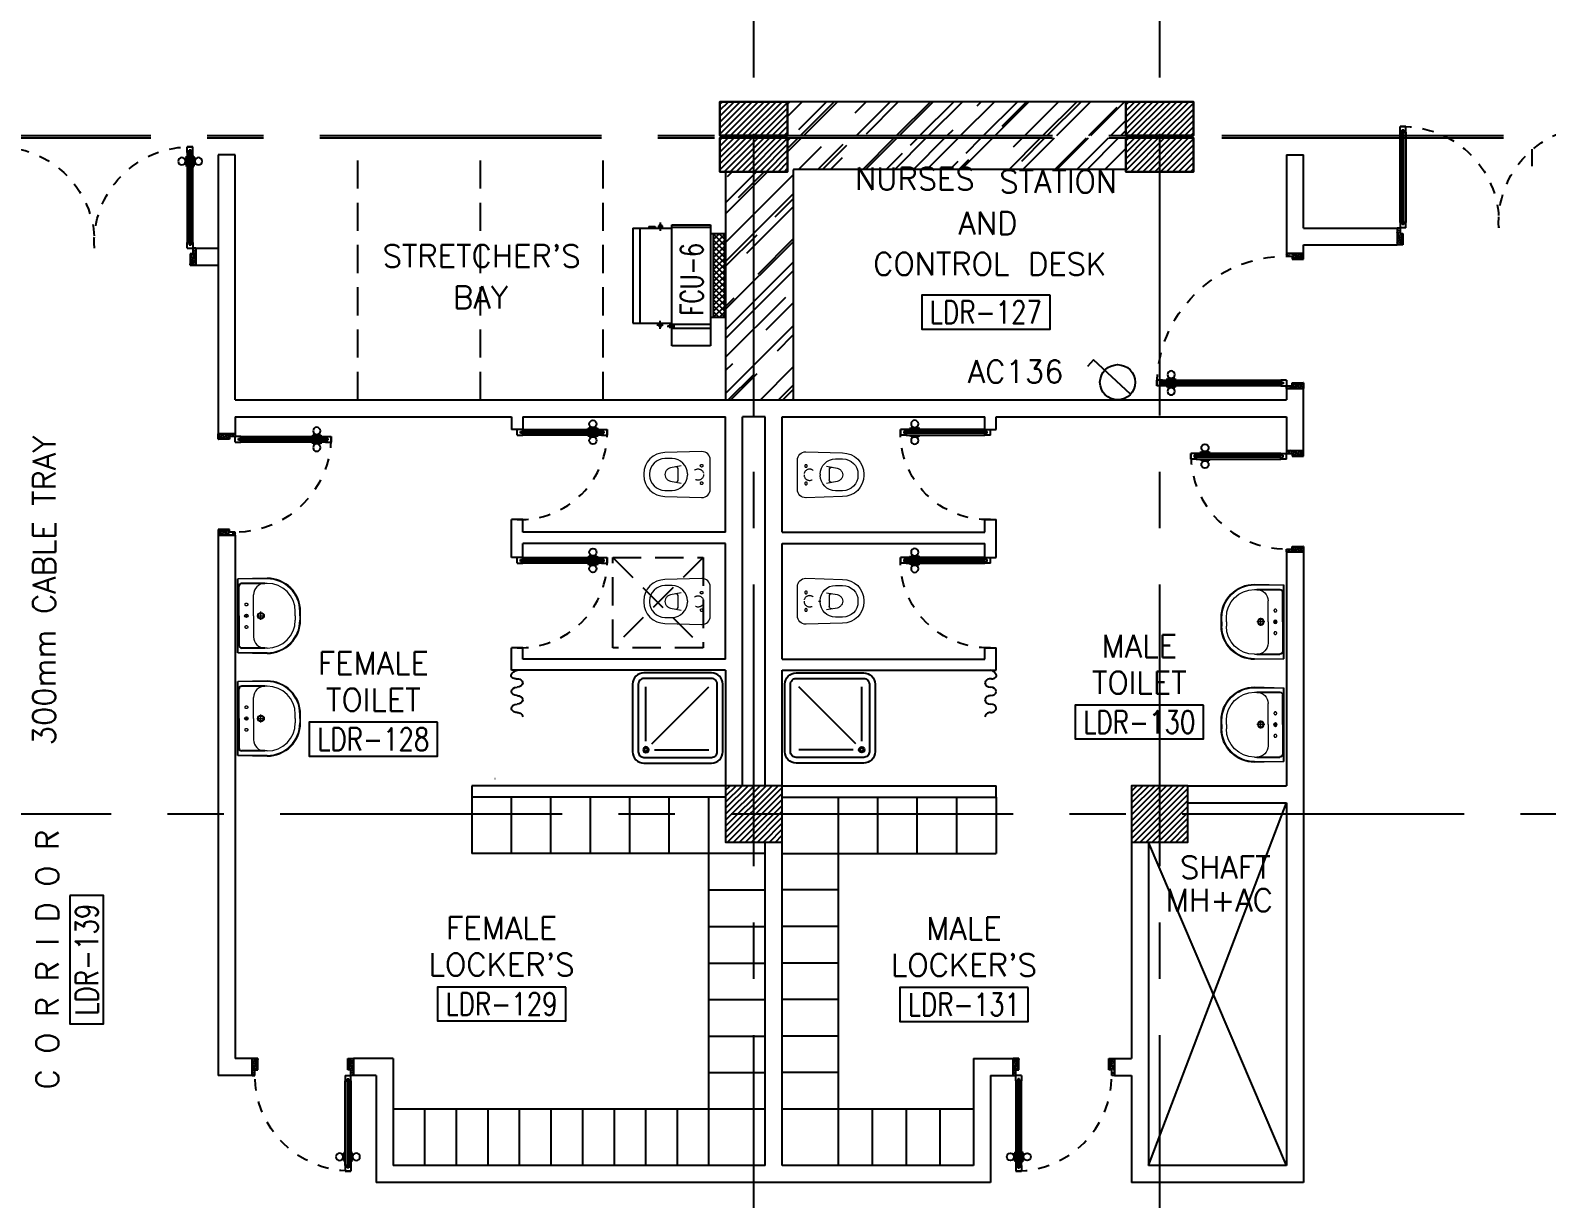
# Model space of a CAD drawing. Extents: x -0.4 to 91.9, y -1.1 to 78.4.
# Drawn here: x 18.13 to 31.58, y 23.94 to 34.3 of the extents above; entities that cross this region are included whole.
import ezdxf
from ezdxf.enums import TextEntityAlignment as Align

# ---------------------------------------------------------------- set-up
doc = ezdxf.new("R2010")
doc.units = 0
doc.header["$MEASUREMENT"] = 0
for name, pattern in [('CENTERX2', [4, 2.5, -0.5, 0.5, -0.5]), ('DASHED', [0.75, 0.5, -0.25]), ('HIDDEN', [0.375, 0.25, -0.125]), ('HIDDEN2', [0.1875, 0.125, -0.0625])]:
    doc.linetypes.add(name, pattern=pattern)
doc.layers.get('0').update_dxf_attribs({"color": 11, "linetype": 'CONTINUOUS'})
for name, color, linetype in [('A-TILES', 11, 'CONTINUOUS'), ('AXES', 11, 'CENTERX2'), ('COL', 11, 'CONTINUOUS'), ('COUNTER', 11, 'CONTINUOUS'), ('CURT', 11, 'CONTINUOUS'), ('DOOR', 11, 'CONTINUOUS'), ('E-SOCKETS', 4, 'CONTINUOUS'), ('E-TRAY', 2, 'CONTINUOUS'), ('FCU', 7, 'CONTINUOUS'), ('FIX', 11, 'CONTINUOUS'), ('HAT', 11, 'CONTINUOUS'), ('Locker', 11, 'CONTINUOUS'), ('NON-MEDICAL', 11, 'CONTINUOUS'), ('RM-BOX', 11, 'CONTINUOUS'), ('RM-NAME', 11, 'CONTINUOUS'), ('RM-NO', 11, 'CONTINUOUS'), ('SHAFT', 11, 'CONTINUOUS'), ('TEXTN', 2, 'CONTINUOUS'), ('WALL', 11, 'CONTINUOUS')]:
    doc.layers.add(name, color=color, linetype=linetype)
doc.styles.add('ROMANS', font='ROMANS.shx', dxfattribs={"width": 0.6})

# ---------------------------------------------------------------- blocks, each defined once
blk = doc.blocks.new('RM1')
at = {"layer": 'RM-BOX'}
blk.add_lwpolyline([(570, -200), (-570, -200), (-570, -500), (570, -500)], close=True, dxfattribs=at)
at = {"layer": 'RM-NAME', "style": 'ROMANS'}
for tag, p in [('ROOMNAME1', (0, 324)), ('ROOMNAME2', (0, 0))]:
    blk.add_attdef(tag, text='', height=200, dxfattribs=at).set_placement(p, align=Align.MIDDLE)
at = {"layer": 'RM-NO', "style": 'ROMANS', "width": 0.8}
blk.add_attdef('ROOMNO', text='', height=200, dxfattribs=at).set_placement((0, -350), align=Align.MIDDLE)
blk = doc.blocks.new('*X72')
at = {"color": 0}
for p, q in [((42139, 139879), (42610, 140350)), ((42139, 139932), (42557, 140350)), ((42139, 139985), (42504, 140350)), ((42139, 140038), (42451, 140350)), ((42139, 140091), (42398, 140350)), ((42139, 140144), (42345, 140350)), ((42139, 140197), (42292, 140350)), ((42139, 140250), (42239, 140350)), ((42139, 140303), (42186, 140350)), ((42163, 139850), (42639, 140326)), ((42216, 139850), (42639, 140273)), ((42269, 139850), (42639, 140220)), ((42322, 139850), (42639, 140167)), ((42375, 139850), (42639, 140114)), ((42428, 139850), (42639, 140061)), ((42481, 139850), (42639, 140008)), ((42534, 139850), (42639, 139955)), ((42587, 139850), (42639, 139902))]:
    blk.add_line(p, q, dxfattribs=at)
blk = doc.blocks.new('*X71')
at = {"color": 0}
for p, q in [((38539, 139885), (39004, 140350)), ((38539, 139938), (38951, 140350)), ((38539, 139991), (38898, 140350)), ((38539, 140044), (38845, 140350)), ((38539, 140097), (38792, 140350)), ((38539, 140150), (38738, 140350)), ((38539, 140203), (38685, 140350)), ((38539, 140257), (38632, 140350)), ((38539, 140310), (38579, 140350)), ((38557, 139850), (39039, 140332)), ((38610, 139850), (39039, 140279)), ((38663, 139850), (39039, 140226)), ((38716, 139850), (39039, 140173)), ((38769, 139850), (39039, 140120)), ((38822, 139850), (39039, 140067)), ((38875, 139850), (39039, 140014)), ((38928, 139850), (39039, 139961)), ((38981, 139850), (39039, 139908)), ((39034, 139850), (39039, 139855))]:
    blk.add_line(p, q, dxfattribs=at)
blk = doc.blocks.new('COL50')
at = {"layer": 'COL'}
blk.add_lwpolyline([(-250, 250), (-250, -250), (250, -250), (250, 250)], close=True, dxfattribs=at)
blk = doc.blocks.new('A$C5C5B3FF0')
at = {"layer": 'CURT'}
for centre, major_axis, start_param, end_param in [((25, 356), (-79.1, 0), 3.926991, 4.390638), ((50, 300), (49.5, 0), 1.419382, 3.141593), ((50, 300), (50, 0), 3.141593, 4.712389), ((63, 366), (-39.1, 0), 1.419382, 3.463343), ((25, 356), (79.1, 0), 0.321751, 0.785398), ((50, 150), (50, 0), 1.570796, 3.141593), ((50, 150), (50, 0), 3.141593, 4.712389), ((50, 225), (-50, 0), 3.141593, 4.712389), ((50, 225), (50, 0), 4.712389, 6.283185), ((50, 0), (50, 0), 1.570796, 3.141593), ((50, 75), (50, 0), 0, 1.570796), ((50, 75), (-50, 0), 1.570796, 3.141593)]:
    blk.add_ellipse(centre, major_axis=major_axis, ratio=0.75, start_param=start_param, end_param=end_param, dxfattribs=at)
blk = doc.blocks.new('A$C272A55A0')
at = {"layer": 'DOOR', "color": 0, "linetype": 'ByBlock'}
for p, q in [((0, 900), (0, 1050)), ((50, 1050), (0, 1050)), ((25, 950), (50, 950)), ((25, 900), (25, 950)), ((50, 950), (50, 1050)), ((1750, 950), (1750, 1050)), ((1750, 1050), (1800, 1050)), ((1775, 950), (1750, 950)), ((1775, 900), (1775, 950)), ((1800, 1050), (1800, 900)), ((0, 900), (25, 900)), ((75, 900), (25, 900)), ((25, 850), (25, 900)), ((42, 850), (25, 850)), ((58, 870), (42, 870)), ((42, 870), (42, 850)), ((58, 850), (58, 870)), ((75, 850), (58, 850)), ((75, 900), (75, 850)), ((1725, 900), (1775, 900)), ((1725, 900), (1725, 850)), ((1725, 850), (1742, 850)), ((1742, 870), (1758, 870)), ((1742, 850), (1742, 870)), ((1758, 870), (1758, 850)), ((1758, 850), (1775, 850)), ((1800, 900), (1775, 900)), ((1775, 850), (1775, 900)), ((1718, 160), (1709, 160)), ((1709, 95), (1709, 160)), ((1725, 173), (1718, 173)), ((1718, 173), (1718, 83)), ((1718, 95), (1718, 160)), ((1775, 173), (1782, 173)), ((1782, 173), (1782, 83)), ((1782, 160), (1791, 160)), ((1782, 95), (1782, 160)), ((1791, 95), (1791, 160)), ((25, 50), (42, 50)), ((25, 50), (25, 0)), ((25, 0), (75, 0)), ((75, 0), (25, 0)), ((42, 50), (42, 30)), ((42, 30), (58, 30)), ((58, 50), (75, 50)), ((58, 50), (58, 30)), ((75, 50), (75, 0)), ((1718, 95), (1709, 95)), ((1725, 83), (1718, 83)), ((1742, 50), (1725, 50)), ((1725, 50), (1725, 0)), ((1775, 0), (1725, 0)), ((1725, 0), (1775, 0)), ((1742, 50), (1742, 30)), ((1758, 30), (1742, 30)), ((1775, 50), (1758, 50)), ((1758, 50), (1758, 30)), ((1775, 83), (1782, 83)), ((1775, 50), (1775, 0)), ((1782, 95), (1791, 95))]:
    blk.add_line(p, q, dxfattribs=at)
at = {"layer": 'DOOR', "color": 9, "linetype": 'ByBlock'}
for p, q in [((50, 1050), (0, 1010)), ((50, 1050), (0, 937)), ((50, 1050), (37, 950)), ((1750, 1050), (1800, 1010)), ((1750, 1050), (1800, 937)), ((1750, 1050), (1763, 950))]:
    blk.add_line(p, q, dxfattribs=at)
at = {"layer": 'DOOR', "linetype": 'ByBlock'}
for p, q in [((25, 850), (25, 50)), ((42, 850), (42, 50)), ((58, 850), (58, 50)), ((75, 50), (75, 850)), ((1725, 50), (1725, 850)), ((1742, 850), (1742, 50)), ((1758, 850), (1758, 50)), ((1775, 850), (1775, 50))]:
    blk.add_line(p, q, dxfattribs=at)
at = {"layer": 'DOOR', "color": 0, "linetype": 'ByBlock'}
for centre in [(1676, 128), (1824, 128)]:
    blk.add_circle(centre, 32.4, dxfattribs=at)
at = {"layer": 'DOOR', "color": 9, "linetype": 'ByBlock'}
for centre, radius, start, end in [((50, 1050), 54.4, 203.2074, 270), ((50, 1050), 74.4, 227.7764, 270), ((50, 1050), 94.4, 238.0182, 270), ((50, 1050), 114, 244.0838, 257.3774), ((50, 1050), 34.4, 180, 270), ((50, 1050), 14.4, 180, 270), ((1750, 1050), 14.4, 270, 0), ((1750, 1050), 34.4, 270, 0), ((1750, 1050), 54.4, 270, 336.7926), ((1750, 1050), 74.4, 270, 312.2236), ((1750, 1050), 94.4, 270, 301.9818), ((1750, 1050), 114, 282.6226, 295.9162), ((50, 1050), 134, 248.1598, 259.28), ((50, 1050), 154, 251.1053, 256.2858), ((1750, 1050), 134, 280.72, 291.8402), ((1750, 1050), 154, 283.7142, 288.8947)]:
    blk.add_arc(centre, radius, start, end, dxfattribs=at)
at = {"layer": 'DOOR', "linetype": 'HIDDEN', "ltscale": 0.5}
for centre, start, end in [((50, 851), 268.3174, 3.2965), ((1750, 851), 176.7035, 271.6826)]:
    blk.add_arc(centre, 851, start, end, dxfattribs=at)
at = {"layer": 'WALL', "linetype": 'ByBlock'}
blk.add_line((1800, 900), (1800, 1050), dxfattribs=at)
blk = doc.blocks.new('DOOR90')
at = {"layer": 'DOOR', "color": 0, "linetype": 'ByBlock'}
for p, q in [((-150, 0), (-150, -25)), ((-150, 0), (0, 0)), ((0, -50), (0, 0)), ((-1000, -25), (-1000, -75)), ((-1000, -75), (-1000, -25)), ((-950, -25), (-1000, -25)), ((-950, -75), (-1000, -75)), ((-970, -42), (-970, -58)), ((-950, -42), (-970, -42)), ((-950, -58), (-970, -58)), ((-950, -25), (-950, -42)), ((-950, -58), (-950, -75)), ((-918, -25), (-918, -18)), ((-828, -18), (-918, -18)), ((-918, -75), (-918, -82)), ((-828, -82), (-918, -82)), ((-905, -18), (-905, -9)), ((-905, -9), (-840, -9)), ((-905, -18), (-840, -18)), ((-905, -82), (-905, -91)), ((-905, -82), (-840, -82)), ((-905, -91), (-840, -91)), ((-840, -18), (-840, -9)), ((-840, -82), (-840, -91)), ((-828, -25), (-828, -18)), ((-828, -75), (-828, -82)), ((-200, -42), (-200, -25)), ((-200, -25), (-150, -25)), ((-180, -42), (-200, -42)), ((-200, -75), (-200, -58)), ((-200, -58), (-180, -58)), ((-150, -75), (-200, -75)), ((-180, -58), (-180, -42)), ((-150, -75), (-150, -25)), ((-150, -25), (-100, -25)), ((-100, -25), (-100, -50)), ((-100, -50), (0, -50)), ((-150, -900), (-150, -875)), ((-150, -875), (-100, -875)), ((0, -900), (-150, -900)), ((-150, -900), (0, -900)), ((-100, -850), (0, -850)), ((-100, -875), (-100, -850)), ((0, -850), (0, -900))]:
    blk.add_line(p, q, dxfattribs=at)
at = {"layer": 'DOOR', "color": 9, "linetype": 'ByBlock'}
for p, q in [((0, -50), (-114, 0)), ((0, -50), (-40, 0)), ((0, -50), (-100, -37)), ((0, -850), (-114, -900)), ((0, -850), (-100, -863)), ((0, -850), (-40, -900))]:
    blk.add_line(p, q, dxfattribs=at)
at = {"layer": 'DOOR', "linetype": 'ByBlock'}
for p, q in [((-200, -25), (-950, -25)), ((-200, -42), (-950, -42)), ((-200, -58), (-950, -58)), ((-950, -75), (-200, -75))]:
    blk.add_line(p, q, dxfattribs=at)
at = {"layer": 'DOOR', "color": 0, "linetype": 'ByBlock'}
for centre in [(-873, 24), (-873, -124)]:
    blk.add_circle(centre, 32.4, dxfattribs=at)
at = {"layer": 'DOOR', "color": 9, "linetype": 'ByBlock'}
for centre, radius, start, end in [((0, -50), 154, 161.1053, 166.2858), ((0, -50), 134, 158.1598, 169.28), ((0, -50), 94.4, 148.0182, 180), ((0, -50), 74.4, 137.7764, 180), ((0, -50), 114, 154.0838, 167.3774), ((0, -50), 54.4, 113.2074, 180), ((0, -50), 34.4, 90, 180), ((0, -50), 14.4, 90, 180), ((0, -850), 154, 193.7142, 198.8947), ((0, -850), 134, 190.72, 201.8402), ((0, -850), 94.4, 180, 211.9818), ((0, -850), 74.4, 180, 222.2236), ((0, -850), 54.4, 180, 246.7926), ((0, -850), 34.4, 180, 270), ((0, -850), 14.4, 180, 270)]:
    blk.add_arc(centre, radius, start, end, dxfattribs=at)
at = {"layer": 'DOOR', "linetype": 'HIDDEN', "ltscale": 0.5}
blk.add_arc((-150, -25), 850, 180, 270, dxfattribs=at)
blk = doc.blocks.new('C5')
at = {"layer": 'HAT', "linetype": 'ByBlock'}
h = blk.add_hatch(dxfattribs=at)
h.set_pattern_fill('ANSI31', color=256, scale=300, style=0)
h.set_pattern_definition([(45, (-223356.182, -51411.005), (-26.516504, 26.516504), [])])
h.paths.add_polyline_path([(300, 300), (0, 300), (0, 0), (300, 0)])
h.paths.add_polyline_path([(600, 300), (300, 300), (300, 0), (600, 0)])
at = {"layer": 'COL'}
blk.add_lwpolyline([(600, 300), (0, 300), (0, 0), (600, 0)], close=True, dxfattribs=at)
blk = doc.blocks.new('A$C012D15BF')
at = {"layer": 'DOOR', "color": 0, "linetype": 'ByBlock'}
for p, q in [((628, 800), (628, 808)), ((628, 808), (718, 808)), ((640, 808), (640, 817)), ((705, 817), (640, 817)), ((705, 808), (640, 808)), ((705, 808), (705, 817)), ((718, 800), (718, 808)), ((0, 750), (0, 800)), ((50, 800), (0, 800)), ((0, 750), (50, 750)), ((30, 767), (30, 783)), ((30, 783), (50, 783)), ((50, 767), (30, 767)), ((50, 783), (50, 800)), ((50, 750), (50, 767)), ((628, 750), (628, 743)), ((628, 743), (718, 743)), ((640, 743), (640, 734)), ((705, 743), (640, 743)), ((705, 734), (640, 734)), ((705, 743), (705, 734)), ((718, 750), (718, 743)), ((750, 800), (750, 783)), ((750, 800), (800, 800)), ((750, 783), (770, 783)), ((750, 767), (750, 750)), ((750, 767), (770, 767)), ((750, 750), (800, 750)), ((770, 783), (770, 767)), ((800, 800), (800, 750)), ((800, 750), (800, 800))]:
    blk.add_line(p, q, dxfattribs=at)
at = {"layer": 'DOOR', "linetype": 'ByBlock'}
for p, q in [((50, 800), (750, 800)), ((50, 783), (750, 783)), ((50, 767), (750, 767)), ((750, 750), (50, 750))]:
    blk.add_line(p, q, dxfattribs=at)
at = {"layer": 'DOOR', "color": 0, "linetype": 'ByBlock'}
for centre in [(673, 849), (673, 702)]:
    blk.add_circle(centre, 32.4, dxfattribs=at)
at = {"layer": 'DOOR', "linetype": 'HIDDEN', "ltscale": 0.5}
blk.add_arc((25, 775), 775, 268.1524, 1.8476, dxfattribs=at)
blk = doc.blocks.new('LAV-003')
at = {"layer": 'FIX', "linetype": 'Continuous', "lineweight": 20}
for p, q in [((-328, -285), (-328, -25)), ((327, -285), (327, -25)), ((-288, -285), (-288, -265)), ((0, -165), (-188, -165)), ((0, -165), (187, -165)), ((287, -285), (287, -265)), ((0, -535), (-38, -535)), ((0, -535), (37, -535)), ((0, -575), (-38, -575)), ((0, -575), (37, -575))]:
    blk.add_line(p, q, dxfattribs=at)
at = {"layer": 'FIX', "linetype": 'ByBlock'}
blk.add_line((-328, -25), (327, -25), dxfattribs=at)
at = {"layer": 'FIX', "linetype": 'ByBlock', "ltscale": 0.3}
for p, q in [((-288, -265), (-288, -60)), ((0, -35), (-262, -35)), ((0, -35), (262, -35)), ((287, -265), (287, -60))]:
    blk.add_line(p, q, dxfattribs=at)
at = {"layer": 'FIX', "lineweight": 20}
for p, q in [((-16, -101), (15, -101)), ((0, -85), (0, -116))]:
    blk.add_line(p, q, dxfattribs=at)
at = {"layer": 'FIX', "linetype": 'DASHED', "lineweight": 20, "ltscale": 0.04}
for p, q in [((-36, -230), (37, -230)), ((0, -194), (0, -266))]:
    blk.add_line(p, q, dxfattribs=at)
at = {"layer": 'FIX', "linetype": 'Continuous', "lineweight": 20}
blk.add_lwpolyline([(295, -25), (0, -25), (-328, -25), (-335, -285, 0.414214), (-38, -582), (0, -582), (37, -582, 0.414214), (334, -285), (327, -25), (0, -25)], format="xyb", dxfattribs=at)
at = {"layer": 'FIX', "linetype": 'HIDDEN', "lineweight": 20, "ltscale": 0.05}
for centre in [(-100, -101), (100, -101)]:
    blk.add_circle(centre, 12.4, dxfattribs=at)
at = {"layer": 'FIX', "lineweight": 20}
for centre, radius in [((0, -101), 15.5), ((0, -230), 29.5), ((0, -230), 22.5)]:
    blk.add_circle(centre, radius, dxfattribs=at)
at = {"layer": 'FIX', "linetype": 'ByBlock', "ltscale": 0.3}
for centre, start, end in [((-262, -60), 90, 180), ((262, -60), 0, 90)]:
    blk.add_arc(centre, 25, start, end, dxfattribs=at)
at = {"layer": 'FIX', "linetype": 'Continuous', "lineweight": 20}
for centre, radius, start, end in [((-188, -265), 100, 90, 180), ((187, -265), 100, 0, 90), ((-38, -285), 290, 180, 270), ((-38, -285), 250, 180, 270), ((37, -285), 250, 270, 0), ((37, -285), 290, 270, 0)]:
    blk.add_arc(centre, radius, start, end, dxfattribs=at)
blk = doc.blocks.new('WC1')
at = {"layer": 'FIX', "lineweight": 20}
for p, q in [((-210, 204), (-538, 194)), ((-475, 141), (-538, 141)), ((-727, 5), (-727, -5)), ((-674, 5), (-674, -5)), ((-534, 24), (-540, 0)), ((-540, 0), (-534, -24)), ((-395, 76), (-490, 60)), ((-339, 5), (-339, -5)), ((-490, -60), (-395, -76)), ((-538, -141), (-475, -141)), ((-538, -194), (-210, -204))]:
    blk.add_line(p, q, dxfattribs=at)
at = {"layer": 'FIX', "linetype": 'Continuous', "lineweight": 20}
blk.add_line((-420, -47), (-420, 45), dxfattribs=at)
at = {"layer": 'FIX', "lineweight": 20}
blk.add_lwpolyline([(-213, -204), (-210, -204, 0.414214), (-137, -131), (-137, 0), (-137, 131, 0.414214), (-210, 204)], format="xyb", dxfattribs=at)
at = {"layer": 'FIX', "linetype": 'HIDDEN2', "lineweight": 20, "ltscale": 0.3}
blk.add_circle((-245, 0), 49.8, dxfattribs=at)
at = {"layer": 'FIX', "linetype": 'HIDDEN', "lineweight": 20, "ltscale": 0.05}
for centre in [(-213, 78), (-213, -77)]:
    blk.add_circle(centre, 11.6, dxfattribs=at)
at = {"layer": 'FIX', "lineweight": 20}
for centre, radius, start, end in [((-538, 5), 189, 90, 180), ((-538, 5), 136, 90, 180), ((-475, 5), 136, 360, 90), ((-473, -7), 68.2, 128.9242, 152.8468), ((-464, -18), 82, 108.496, 128.9242), ((-538, -5), 189, 180, 270), ((-538, -5), 136, 180, 270), ((-473, 7), 68.2, 207.1532, 231.0758), ((-464, 18), 82, 231.0758, 251.504), ((-475, -5), 136, 270, 0)]:
    blk.add_arc(centre, radius, start, end, dxfattribs=at)
at = {"layer": 'FIX', "linetype": 'Continuous', "lineweight": 20}
for centre, start, end in [((-443, 46), 357.6662, 91.6121), ((-442, -46), 268.3879, 2.3338)]:
    blk.add_arc(centre, 22.3, start, end, dxfattribs=at)
blk = doc.blocks.new('SHR1')
at = {"layer": 'FIX'}
for p, q in [((-196, 196), (-700, 700)), ((-143, 218), (-143, 700)), ((-218, 143), (-700, 143))]:
    blk.add_line(p, q, dxfattribs=at)
for points in [[(-825, 125), (-825, 725, -0.414214), (-725, 825), (-125, 825, -0.414214), (-25, 725), (-25, 125, -0.414214), (-125, 25), (-725, 25, -0.414214)], [(-775, 125), (-775, 725, -0.414214), (-725, 775), (-125, 775, -0.414214), (-75, 725), (-75, 125, -0.414214), (-125, 75), (-725, 75, -0.414214)]]:
    blk.add_lwpolyline(points, format="xyb", close=True, dxfattribs=at)
for radius in [25, 15]:
    blk.add_circle((-143, 143), radius, dxfattribs=at)
blk = doc.blocks.new('DOOR100')
at = {"layer": 'DOOR', "color": 0, "linetype": 'ByBlock'}
for p, q in [((-75, 1218), (-82, 1218)), ((-82, 1128), (-82, 1218)), ((-25, 1300), (-75, 1300)), ((-75, 1300), (-25, 1300)), ((-75, 1250), (-75, 1300)), ((-58, 1250), (-75, 1250)), ((-42, 1270), (-58, 1270)), ((-58, 1250), (-58, 1270)), ((-42, 1250), (-42, 1270)), ((-25, 1250), (-42, 1250)), ((-25, 1250), (-25, 1300)), ((-25, 1218), (-18, 1218)), ((-18, 1128), (-18, 1218)), ((-82, 1205), (-91, 1205)), ((-91, 1205), (-91, 1140)), ((-82, 1140), (-91, 1140)), ((-82, 1205), (-82, 1140)), ((-75, 1128), (-82, 1128)), ((-25, 1128), (-18, 1128)), ((-18, 1205), (-9, 1205)), ((-18, 1205), (-18, 1140)), ((-18, 1140), (-9, 1140)), ((-9, 1205), (-9, 1140)), ((-1200, 0), (-1200, 150)), ((-1200, 150), (-1175, 150)), ((-1200, 150), (-1200, 0)), ((-1175, 150), (-1175, 100)), ((-75, 200), (-58, 200)), ((-75, 150), (-75, 200)), ((-75, 150), (-25, 150)), ((-58, 200), (-58, 180)), ((-58, 180), (-42, 180)), ((-42, 200), (-25, 200)), ((-42, 180), (-42, 200)), ((-25, 200), (-25, 150)), ((0, 150), (-25, 150)), ((-25, 150), (-25, 100)), ((0, 150), (0, 0)), ((-1150, 0), (-1200, 0)), ((-1175, 100), (-1150, 100)), ((-1150, 100), (-1150, 0)), ((-50, 100), (-50, 0)), ((-25, 100), (-50, 100)), ((-50, 0), (0, 0))]:
    blk.add_line(p, q, dxfattribs=at)
at = {"layer": 'DOOR', "linetype": 'ByBlock'}
for p, q in [((-75, 1250), (-75, 200)), ((-58, 200), (-58, 1250)), ((-42, 200), (-42, 1250)), ((-25, 200), (-25, 1250)), ((0, 0), (0, 150))]:
    blk.add_line(p, q, dxfattribs=at)
at = {"layer": 'DOOR', "color": 9, "linetype": 'ByBlock'}
for p, q in [((-1150, 0), (-1200, 114)), ((-1150, 0), (-1200, 40)), ((-1150, 0), (-1163, 100)), ((-50, 0), (0, 114)), ((-50, 0), (-37, 100)), ((-50, 0), (0, 40))]:
    blk.add_line(p, q, dxfattribs=at)
at = {"layer": 'DOOR', "color": 0, "linetype": 'ByBlock'}
for centre in [(-124, 1173), (24, 1173)]:
    blk.add_circle(centre, 32.4, dxfattribs=at)
at = {"layer": 'DOOR', "linetype": 'HIDDEN', "ltscale": 0.5}
blk.add_arc((-25, 150), 1150, 90, 180.0001, dxfattribs=at)
at = {"layer": 'DOOR', "color": 9, "linetype": 'ByBlock'}
for centre, radius, start, end in [((-1150, 0), 154, 103.7142, 108.8947), ((-50, 0), 154, 71.1053, 76.2858), ((-1150, 0), 134, 100.72, 111.8402), ((-1150, 0), 94.4, 90, 121.9818), ((-1150, 0), 74.4, 90, 132.2236), ((-1150, 0), 54.4, 90, 156.7926), ((-1150, 0), 34.4, 90, 180), ((-1150, 0), 14.4, 90, 180), ((-50, 0), 94.4, 58.0182, 90), ((-50, 0), 74.4, 47.7764, 90), ((-50, 0), 54.4, 23.2074, 90), ((-50, 0), 34.4, 0, 90), ((-50, 0), 14.4, 0, 90), ((-50, 0), 134, 68.1598, 79.28), ((-50, 0), 114, 64.0838, 77.3774)]:
    blk.add_arc(centre, radius, start, end, dxfattribs=at)
blk = doc.blocks.new('A$C49F1192B')
at = {"layer": 'DOOR', "color": 0, "linetype": 'ByBlock', "xscale": -1, "rotation": 270}
blk.add_blockref('DOOR100', (0, 1200), dxfattribs=at)
blk = doc.blocks.new('*X190')
at = {"color": 0}
for p, q in [((16890, -2467), (16943, -2414)), ((16890, -2520), (16990, -2420)), ((16990, -2512), (16892, -2414)), ((16990, -2459), (16945, -2414)), ((16990, -2565), (16890, -2465)), ((16890, -2573), (16990, -2473)), ((16990, -2619), (16890, -2519)), ((16890, -2626), (16990, -2526)), ((16990, -2672), (16890, -2572)), ((16890, -2679), (16990, -2579)), ((16990, -2725), (16890, -2625)), ((16890, -2732), (16990, -2632)), ((16990, -2778), (16890, -2678)), ((16890, -2785), (16990, -2685)), ((16990, -2831), (16890, -2731)), ((16890, -2838), (16990, -2738)), ((16990, -2884), (16890, -2784)), ((16890, -2891), (16990, -2791)), ((16990, -2937), (16890, -2837)), ((16890, -2944), (16990, -2844)), ((16990, -2990), (16890, -2890)), ((16890, -2997), (16990, -2897)), ((16990, -3043), (16890, -2943)), ((16890, -3050), (16990, -2950)), ((16990, -3096), (16890, -2996)), ((16890, -3103), (16990, -3003)), ((16990, -3149), (16890, -3049)), ((16892, -3155), (16990, -3056)), ((16944, -3155), (16890, -3102)), ((16945, -3155), (16990, -3109))]:
    blk.add_line(p, q, dxfattribs=at)
blk = doc.blocks.new('WHE06')
at = {"color": 2}
for p, q in [((689, 621), (346, 621)), ((346, 621), (346, 469)), ((689, 469), (689, 621)), ((60, -422), (60, 422)), ((212, 437), (269, 437)), ((232, 452), (232, 422)), ((232, 452), (252, 452)), ((242, 472), (242, 399)), ((252, 452), (252, 422)), ((305, 448), (373, 448)), ((321, 458), (321, 438)), ((321, 458), (346, 458)), ((321, 438), (346, 438)), ((346, 430), (689, 430)), ((811, 371), (689, 371)), ((711, -371), (711, 371)), ((811, -371), (811, 371)), ((242, -472), (242, -399)), ((811, -371), (689, -371)), ((142, -437), (142, -422)), ((142, -437), (197, -437)), ((197, -437), (197, -422)), ((221, -437), (269, -437)), ((232, -452), (232, -422)), ((232, -452), (252, -452)), ((252, -452), (252, -422)), ((346, -430), (689, -430))]:
    blk.add_line(p, q, dxfattribs=at)
at = {"color": 6}
for p, q in [((0, -422), (0, 422)), ((0, 422), (346, 422)), ((346, 469), (346, -451)), ((689, 469), (346, 469)), ((689, -451), (689, 469)), ((0, -422), (346, -422)), ((346, -451), (689, -451))]:
    blk.add_line(p, q, dxfattribs=at)
at = {"color": 2}
blk.add_blockref('*X190', (-16179, 2784), dxfattribs=at)

msp = doc.modelspace()

# ---------------------------------------------------------------- hatches: boundary and pattern name
at = {"layer": 'COUNTER'}
h = msp.add_hatch(dxfattribs=at)
h.set_pattern_fill('AR-RROOF', color=11, scale=0.3, angle=45, style=0)
h.set_pattern_definition([(45, (-206.30618, -18.041), (0.25455844, 0.6788225), [4.5, -0.6, 1.5, -0.3]), (45, (-206.1301, -17.6528), (-0.49426764, 0.0700036), [0.9, -0.099, 1.8, -0.225]), (45, (-206.38043, -17.75463), (0.96095812, 1.24521504), [2.4, -0.42, 1.2, -0.3])])
h.paths.add_polyline_path([(24.55, 33.05), (24.3, 33.05), (24.3, 31.025), (24.55, 31.025)])
h.paths.add_polyline_path([(24.9, 33.07), (27.85, 33.07), (27.85, 33.35), (24.85, 33.35), (24.85, 33.05), (24.55, 33.05), (24.55, 31.025), (24.9, 31.025)])
h.paths.add_polyline_path([(27.85, 33.67), (24.85, 33.67), (24.85, 33.37), (27.85, 33.37)])
h.paths.add_polyline_path([(25.6894, 33.1462), (25.6894, 33.5938), (25.9519, 33.5938), (25.9519, 33.1462)], flags=9)

# ---------------------------------------------------------------- linework, layer by layer
at = {"layer": 'AXES'}
for p, q in [((24.55, -1.1143), (24.55, 77.6984)), ((28.15, -1.1143), (28.15, 77.6984)), ((0.7, 33.37), (73.79, 33.37)), ((0.7, 33.35), (73.79, 33.35)), ((0.35, 27.35), (68.39, 27.35))]:
    msp.add_line(p, q, dxfattribs=at)
at = {"layer": 'COL', "linetype": 'ByBlock'}
msp.add_line((27.9, 33.35), (27.9, 33.37), dxfattribs=at)
at = {"layer": 'COL'}
msp.add_lwpolyline([(24.3, 27.6), (24.3, 27.1), (24.8, 27.1), (24.8, 27.6)], close=True, dxfattribs=at)
at = {"layer": 'COUNTER'}
for p, q in [((27.85, 33.67), (24.85, 33.67)), ((24.2993, 33.05), (24.2993, 31.025)), ((24.9, 33.05), (24.9, 31.025)), ((27.85, 33.07), (24.903, 33.07))]:
    msp.add_line(p, q, dxfattribs=at)
at = {"layer": 'E-SOCKETS'}
for p, q in [((27.5633, 31.38), (27.5088, 31.3214)), ((27.8912, 31.0748), (27.5633, 31.38))]:
    msp.add_line(p, q, dxfattribs=at)
msp.add_circle((27.7768, 31.1813), 0.1562, dxfattribs=at)
at = {"layer": 'FIX', "linetype": 'ByBlock'}
msp.add_line((19.973, 28.7815), (19.973, 29.4365), dxfattribs=at)
at = {"layer": 'FIX', "lineweight": 20}
msp.add_line((25.127, 29.2423), (25.127, 29.2327), dxfattribs=at)
at = {"layer": 'FIX', "color": 32, "linetype": 'Continuous', "lineweight": 20}
msp.add_lwpolyline([(19.973, 29.4038), (19.973, 29.109), (19.973, 28.7815), (20.233, 28.7745, 0.4142136), (20.53, 29.0715), (20.53, 29.109), (20.53, 29.1465, 0.4142136), (20.233, 29.4435), (19.973, 29.4365), (19.973, 29.109)], format="xyb", dxfattribs=at)
at = {"layer": 'HAT', "linetype": 'ByBlock'}
msp.add_arc((24.903, 33.067), 0.003, 90, 180, dxfattribs=at)
at = {"layer": 'Locker', "linetype": 'ByBlock'}
for p, q in [((22.05, 27.5), (22.05, 27)), ((22.4, 27), (22.4, 27.5)), ((22.75, 27), (22.75, 27.5)), ((23.1, 27), (23.1, 27.5)), ((23.45, 27), (23.45, 27.5)), ((23.8, 27), (23.8, 27.5)), ((24.15, 24.23), (24.15, 27.5)), ((25.3, 24.23), (25.3, 27.5)), ((25.65, 27), (25.65, 27.5)), ((26, 27), (26, 27.5)), ((26.35, 27), (26.35, 27.5)), ((26.7, 27.5), (26.7, 27)), ((24.65, 27), (22.05, 27)), ((24.8, 27), (26.7, 27)), ((24.15, 26.6757), (24.65, 26.6757)), ((25.3, 26.6757), (24.8, 26.6757)), ((24.15, 26.3514), (24.65, 26.3514)), ((25.3, 26.3514), (24.8, 26.3514)), ((24.15, 26.0271), (24.65, 26.0271)), ((25.3, 26.0271), (24.8, 26.0271)), ((24.15, 25.7029), (24.65, 25.7029)), ((25.3, 25.7029), (24.8, 25.7029)), ((24.15, 25.3786), (24.65, 25.3786)), ((25.3, 25.3786), (24.8, 25.3786)), ((24.15, 25.0543), (24.65, 25.0543)), ((25.3, 25.0543), (24.8, 25.0543)), ((24.65, 24.73), (21.35, 24.73)), ((21.63, 24.73), (21.63, 24.23)), ((21.91, 24.73), (21.91, 24.23)), ((22.19, 24.73), (22.19, 24.23)), ((22.47, 24.73), (22.47, 24.23)), ((22.75, 24.73), (22.75, 24.23)), ((23.03, 24.73), (23.03, 24.23)), ((23.31, 24.73), (23.31, 24.23)), ((23.59, 24.73), (23.59, 24.23)), ((23.87, 24.73), (23.87, 24.23)), ((26.5, 24.73), (24.8, 24.73)), ((25.6, 24.73), (25.6, 24.23)), ((25.9, 24.73), (25.9, 24.23)), ((26.2, 24.73), (26.2, 24.23))]:
    msp.add_line(p, q, dxfattribs=at)
at = {"layer": 'NON-MEDICAL'}
for p, q in [((27.85, 33.67), (24.85, 33.67)), ((24.3, 33.05), (24.3, 31.025)), ((24.9, 33.067), (24.9, 31.025)), ((27.85, 33.07), (24.903, 33.07))]:
    msp.add_line(p, q, dxfattribs=at)
at = {"layer": 'RM-NAME'}
msp.add_lwpolyline([(27.1788, 31.9532), (26.039, 31.9532), (26.039, 31.6532), (27.1788, 31.6532)], close=True, dxfattribs=at)
at = {"layer": 'SHAFT', "linetype": 'HIDDEN'}
for p, q in [((21.0375, 31.025), (21.0375, 33.2)), ((22.125, 31.025), (22.125, 33.2)), ((23.2125, 31.025), (23.2125, 33.2)), ((23.3, 29.625), (24.1, 28.825)), ((24.1, 29.625), (23.3, 28.825))]:
    msp.add_line(p, q, dxfattribs=at)
at = {"layer": 'SHAFT'}
for p, q in [((28.05, 24.23), (29.275, 27.45)), ((29.275, 24.23), (28.05, 27.1))]:
    msp.add_line(p, q, dxfattribs=at)
at = {"layer": 'SHAFT', "linetype": 'HIDDEN'}
msp.add_lwpolyline([(23.3, 29.625), (24.1, 29.625), (24.1, 28.825), (23.3, 28.825)], close=True, dxfattribs=at)
at = {"layer": 'WALL', "color": 1}
msp.add_line((31.45, 33.25), (31.45, 33.1), dxfattribs=at)
at = {"layer": 'WALL'}
for p, q in [((19.8, 33.2), (19.8, 30.725)), ((19.95, 33.2), (19.8, 33.2)), ((29.275, 33.2), (29.275, 32.325)), ((29.275, 33.2), (29.425, 33.2)), ((29.425, 32.55), (30.2579, 32.55)), ((30.2579, 32.55), (30.2579, 32.4)), ((19.6, 32.3699), (19.8, 32.3699)), ((29.275, 32.325), (29.425, 32.325)), ((29.425, 32.4), (30.2579, 32.4)), ((19.6, 32.2199), (19.8, 32.2199)), ((29.275, 31.125), (29.425, 31.125)), ((29.275, 31.125), (29.275, 31.025)), ((19.95, 31.025), (29.275, 31.025)), ((19.95, 30.875), (22.4, 30.875)), ((19.95, 30.875), (19.95, 30.725)), ((22.5, 30.875), (24.3, 30.875)), ((24.8, 30.875), (26.6, 30.875)), ((26.7, 30.875), (29.275, 30.875)), ((29.275, 30.875), (29.275, 30.575)), ((19.8, 30.725), (19.95, 30.725)), ((29.275, 30.575), (29.425, 30.575)), ((19.8, 29.825), (19.95, 29.825)), ((19.8, 29.825), (19.8, 25.03)), ((19.95, 29.825), (19.95, 25.18)), ((29.275, 29.675), (29.275, 27.6)), ((29.275, 29.675), (29.425, 29.675)), ((29.425, 29.675), (29.425, 24.08)), ((28.4, 27.6), (29.275, 27.6)), ((24.3, 27.5), (22.4, 27.5)), ((28.4, 27.45), (29.275, 27.45)), ((29.275, 27.45), (29.275, 24.23)), ((27.9, 27.1), (27.9, 25.18)), ((28.05, 27.1), (28.05, 24.23)), ((20.1, 25.18), (20.1, 25.03)), ((21, 25.18), (21, 25.03)), ((21.35, 25.18), (21.35, 24.23)), ((26.5, 25.18), (26.5, 24.23)), ((26.85, 25.18), (26.85, 25.03)), ((27.75, 25.18), (27.75, 25.03)), ((21.2, 25.03), (21.2, 24.08)), ((26.65, 25.03), (26.65, 24.08)), ((27.9, 25.03), (27.9, 24.08)), ((29.275, 24.23), (28.05, 24.23)), ((29.425, 24.08), (27.9, 24.08))]:
    msp.add_line(p, q, dxfattribs=at)
at = {"layer": 'WALL', "linetype": 'ByBlock'}
for p, q in [((19.95, 31.025), (19.95, 33.2)), ((29.425, 32.55), (29.425, 33.2)), ((19.6, 32.2199), (19.6, 32.3699)), ((29.425, 32.325), (29.425, 32.4)), ((29.425, 30.575), (29.425, 31.125)), ((22.4, 30.875), (22.4, 30.7625)), ((22.5, 30.875), (22.5, 30.7625)), ((24.3, 29.85), (24.3, 30.875)), ((24.3, 29.85), (24.3, 30.875)), ((24.45, 27.6), (24.45, 30.875)), ((24.65, 30.875), (24.45, 30.875)), ((24.65, 29.85), (24.65, 30.875)), ((24.65, 27.6), (24.65, 30.875)), ((24.8, 29.85), (24.8, 30.875)), ((24.8, 29.85), (24.8, 30.875)), ((26.6, 30.7625), (26.6, 30.875)), ((26.7, 30.7625), (26.7, 30.875)), ((22.5, 30.7625), (22.4, 30.7625)), ((26.6, 30.7625), (26.7, 30.7625)), ((22.4, 29.625), (22.4, 29.9625)), ((22.5, 29.9625), (22.4, 29.9625)), ((22.5, 29.85), (22.5, 29.9625)), ((26.6, 29.85), (26.6, 29.9625)), ((26.6, 29.9625), (26.7, 29.9625)), ((26.7, 29.625), (26.7, 29.9625)), ((24.3, 29.85), (22.5, 29.85)), ((24.3, 29.75), (22.5, 29.75)), ((22.5, 29.625), (22.5, 29.75)), ((24.3, 28.725), (24.3, 29.75)), ((24.3, 28.725), (24.3, 29.75)), ((24.65, 28.725), (24.65, 29.75)), ((24.8, 29.85), (26.6, 29.85)), ((24.8, 29.85), (26.6, 29.85)), ((24.8, 29.75), (26.6, 29.75)), ((24.8, 28.725), (24.8, 29.75)), ((24.8, 29.75), (26.6, 29.75)), ((24.8, 28.725), (24.8, 29.75)), ((26.6, 29.625), (26.6, 29.75)), ((22.5, 29.625), (22.4, 29.625)), ((26.6, 29.625), (26.7, 29.625)), ((22.4, 28.625), (22.4, 28.825)), ((22.5, 28.825), (22.4, 28.825)), ((22.5, 28.725), (22.5, 28.825)), ((26.6, 28.725), (26.6, 28.825)), ((26.6, 28.825), (26.7, 28.825)), ((26.7, 28.625), (26.7, 28.825)), ((24.3, 28.725), (22.5, 28.725)), ((24.8, 28.725), (26.6, 28.725)), ((24.8, 28.725), (26.6, 28.725)), ((24.3, 28.625), (22.4, 28.625)), ((24.3, 28.625), (24.3, 27.6)), ((24.65, 27.6), (24.65, 28.625)), ((24.8, 24.23), (24.8, 28.625)), ((24.8, 28.625), (26.7, 28.625)), ((24.8, 28.625), (26.7, 28.625)), ((24.8, 27.6), (24.8, 28.625)), ((24.3, 27.6), (22.05, 27.6)), ((22.05, 27.6), (22.05, 27.5)), ((24.8, 27.6), (26.7, 27.6)), ((24.8, 27.6), (26.7, 27.6)), ((26.7, 27.5), (26.7, 27.6)), ((26.7, 27.5), (26.7, 27.6)), ((24.3, 27.5), (22.05, 27.5)), ((24.8, 27.5), (26.7, 27.5)), ((24.8, 27.5), (26.7, 27.5)), ((24.65, 24.23), (24.65, 27.1)), ((24.8, 24.23), (24.8, 27.1)), ((20.1, 25.18), (19.95, 25.18)), ((21.35, 25.18), (21, 25.18)), ((26.5, 25.18), (26.85, 25.18)), ((27.75, 25.18), (27.9, 25.18)), ((20.1, 25.03), (19.8, 25.03)), ((21.2, 25.03), (21, 25.03)), ((26.65, 25.03), (26.85, 25.03)), ((27.75, 25.03), (27.9, 25.03)), ((24.65, 24.23), (21.35, 24.23)), ((26.5, 24.23), (24.8, 24.23)), ((26.65, 24.08), (21.2, 24.08))]:
    msp.add_line(p, q, dxfattribs=at)
at = {"layer": 'WALL', "color": 250, "linetype": 'ByBlock', "ltscale": 0.3}
msp.add_line((22.253, 27.664), (22.255, 27.666), dxfattribs=at)
at = {"layer": 'WALL', "linetype": 'ByBlock', "ltscale": 0.3}
for points in [[(24.25, 33.67), (24.85, 33.67), (24.85, 33.37), (24.25, 33.37)], [(27.85, 33.67), (28.45, 33.67), (28.45, 33.37), (27.85, 33.37)], [(24.25, 33.35), (24.85, 33.35), (24.85, 33.05), (24.25, 33.05)], [(27.85, 33.35), (28.45, 33.35), (28.45, 33.05), (27.85, 33.05)], [(24.3, 27.1), (24.8, 27.1), (24.8, 27.6), (24.3, 27.6)], [(27.9, 27.1), (28.4, 27.1), (28.4, 27.6), (27.9, 27.6)]]:
    msp.add_lwpolyline(points, close=True, dxfattribs=at)

# ---------------------------------------------------------------- block references
at = {"layer": 'A-TILES', "linetype": 'ByBlock', "ltscale": 0.3, "yscale": 0.001, "zscale": 0.001}
for p, xscale, rotation in [((19.948, 29.109), 0.001, 90), ((29.277, 29.055), -0.001, 270.000000753722), ((19.948, 28.197), 0.001, 90), ((29.277, 28.143), -0.001, 270.000000753722)]:
    msp.add_blockref('LAV-003', p, dxfattribs=dict(at, xscale=xscale, rotation=rotation))
at = {"layer": 'COL', "linetype": 'ByBlock', "xscale": 0.001, "yscale": 0.001, "zscale": 0.001}
for p in [(24.25, 33.37), (27.85, 33.37), (24.25, 33.05), (27.85, 33.05)]:
    msp.add_blockref('C5', p, dxfattribs=at)
at = {"layer": 'COL', "xscale": 0.001, "yscale": 0.001, "zscale": 0.001}
msp.add_blockref('COL50', (28.15, 27.35), dxfattribs=at)
at = {"layer": 'CURT', "linetype": 'ByBlock', "yscale": 0.001, "zscale": 0.001}
for p, xscale in [((22.5, 28.2125), -0.001), ((26.6, 28.2125), 0.001)]:
    msp.add_blockref('A$C5C5B3FF0', p, dxfattribs=dict(at, xscale=xscale))
at = {"layer": 'DOOR', "color": 0, "linetype": 'ByBlock', "yscale": 0.001, "zscale": 0.001}
for name, p, xscale, rotation in [('A$C272A55A0', (30.2579, 33.4504), -0.001, 180), ('A$C272A55A0', (17.8, 33.2704), -0.001, 180), ('DOOR90', (21, 25.18), -0.001, 270), ('DOOR90', (26.85, 25.18), 0.001, 90)]:
    msp.add_blockref(name, p, dxfattribs=dict(at, xscale=xscale, rotation=rotation))
at = {"layer": 'DOOR', "color": 0, "linetype": 'ByBlock', "ltscale": 0.3, "xscale": 0.001, "yscale": 0.001, "zscale": 0.001, "rotation": 180}
msp.add_blockref('A$C49F1192B', (29.425, 32.325), dxfattribs=at)
at = {"layer": 'DOOR', "color": 0, "linetype": 'ByBlock', "yscale": 0.001, "zscale": 0.001}
for name, p, xscale in [('A$C012D15BF', (22.45, 29.9621), 0.001), ('A$C012D15BF', (26.65, 29.9621), -0.001), ('DOOR90', (19.8, 30.725), -0.001), ('DOOR90', (29.425, 30.575), 0.001), ('A$C012D15BF', (22.45, 28.8246), 0.001), ('A$C012D15BF', (26.65, 28.8246), -0.001)]:
    msp.add_blockref(name, p, dxfattribs=dict(at, xscale=xscale))
at = {"layer": 'FCU', "linetype": 'ByBlock', "xscale": -0.0009999871253967285, "yscale": 0.001000002026557922, "zscale": 0.001, "rotation": 180}
msp.add_blockref('WHE06', (23.4778, 32.1269), dxfattribs=at)
at = {"layer": 'FIX', "yscale": 0.001, "zscale": 0.001}
for p, xscale in [((24.3, 30.3625), 0.001), ((24.8, 30.3601), -0.001), ((24.3, 29.2356), 0.001), ((24.8, 29.2375), -0.001)]:
    msp.add_blockref('WC1', p, dxfattribs=dict(at, xscale=xscale))
at = {"layer": 'HAT', "xscale": 0.001, "yscale": 0.001, "zscale": 0.001}
for name in ['*X71', '*X72']:
    msp.add_blockref(name, (-14.2392, -112.7497), dxfattribs=at)
at = {"layer": 'RM-NAME', "xscale": 0.001, "yscale": 0.001, "zscale": 0.001}
for p, values in [((27.9698, 28.5153), {'ROOMNO': 'LDR-130', 'ROOMNAME2': 'TOILET', 'ROOMNAME1': 'MALE'}), ((21.1753, 28.3633), {'ROOMNO': 'LDR-128', 'ROOMNAME2': 'TOILET', 'ROOMNAME1': 'FEMALE'}), ((22.313, 26.0133), {'ROOMNO': 'LDR-129', 'ROOMNAME2': "LOCKER'S", 'ROOMNAME1': 'FEMALE'}), ((26.414, 26.0091), {'ROOMNO': 'LDR-131', 'ROOMNAME2': "LOCKER'S", 'ROOMNAME1': 'MALE'})]:
    msp.add_blockref('RM1', p, dxfattribs=at).add_auto_attribs(values)
at = {"layer": 'RM-NAME', "xscale": 0.001, "yscale": 0.001, "zscale": 0.001, "rotation": 90}
msp.add_blockref('RM1', (18.2829, 26.057), dxfattribs=at).add_auto_attribs({'ROOMNO': 'LDR-139', 'ROOMNAME2': 'C O R R I D O R'})
at = {"layer": 'WALL', "yscale": 0.001, "zscale": 0.001}
for p, xscale in [((23.45, 27.777), -0.001), ((25.65, 27.777), 0.001)]:
    msp.add_blockref('SHR1', p, dxfattribs=dict(at, xscale=xscale))

# ---------------------------------------------------------------- texts
at = {"layer": 'E-SOCKETS', "style": 'ROMANS'}
msp.add_text('AC136', height=0.2, dxfattribs=at).set_placement((26.4484, 31.176))
at = {"layer": 'E-TRAY', "color": 4, "style": 'ROMANS'}
msp.add_text('300mm CABLE TRAY', height=0.2, rotation=90, dxfattribs=at).set_placement((18.3548, 27.9584))
at = {"layer": 'RM-NAME', "style": 'ROMANS'}
for s, p in [('NURSES', (25.9787, 32.9879)), ('STATION', (27.25, 32.9632)), ('AND', (26.6276, 32.593)), ("STRETCHER'S", (22.1363, 32.3023)), ('CONTROL', (26.2129, 32.2316)), ('DESK', (27.3294, 32.2307)), ('BAY', (22.1269, 31.9351)), ('SHAFT', (28.7325, 26.8757)), ('MH+AC', (28.68, 26.585))]:
    msp.add_text(s, height=0.2, dxfattribs=at).set_placement(p, align=Align.MIDDLE)
at = {"layer": 'RM-NAME', "style": 'ROMANS', "width": 0.8}
msp.add_attdef('LDR-127', text='H0-A00', height=0.2, dxfattribs=at).set_placement((26.6089, 31.8032), align=Align.MIDDLE)
at = {"layer": 'TEXTN', "style": 'ROMANS', "width": 0.7}
msp.add_text('FCU-6', height=0.2, rotation=90, dxfattribs=at).set_placement((24.0997, 31.7726))

doc.saveas('drawing.dxf')
